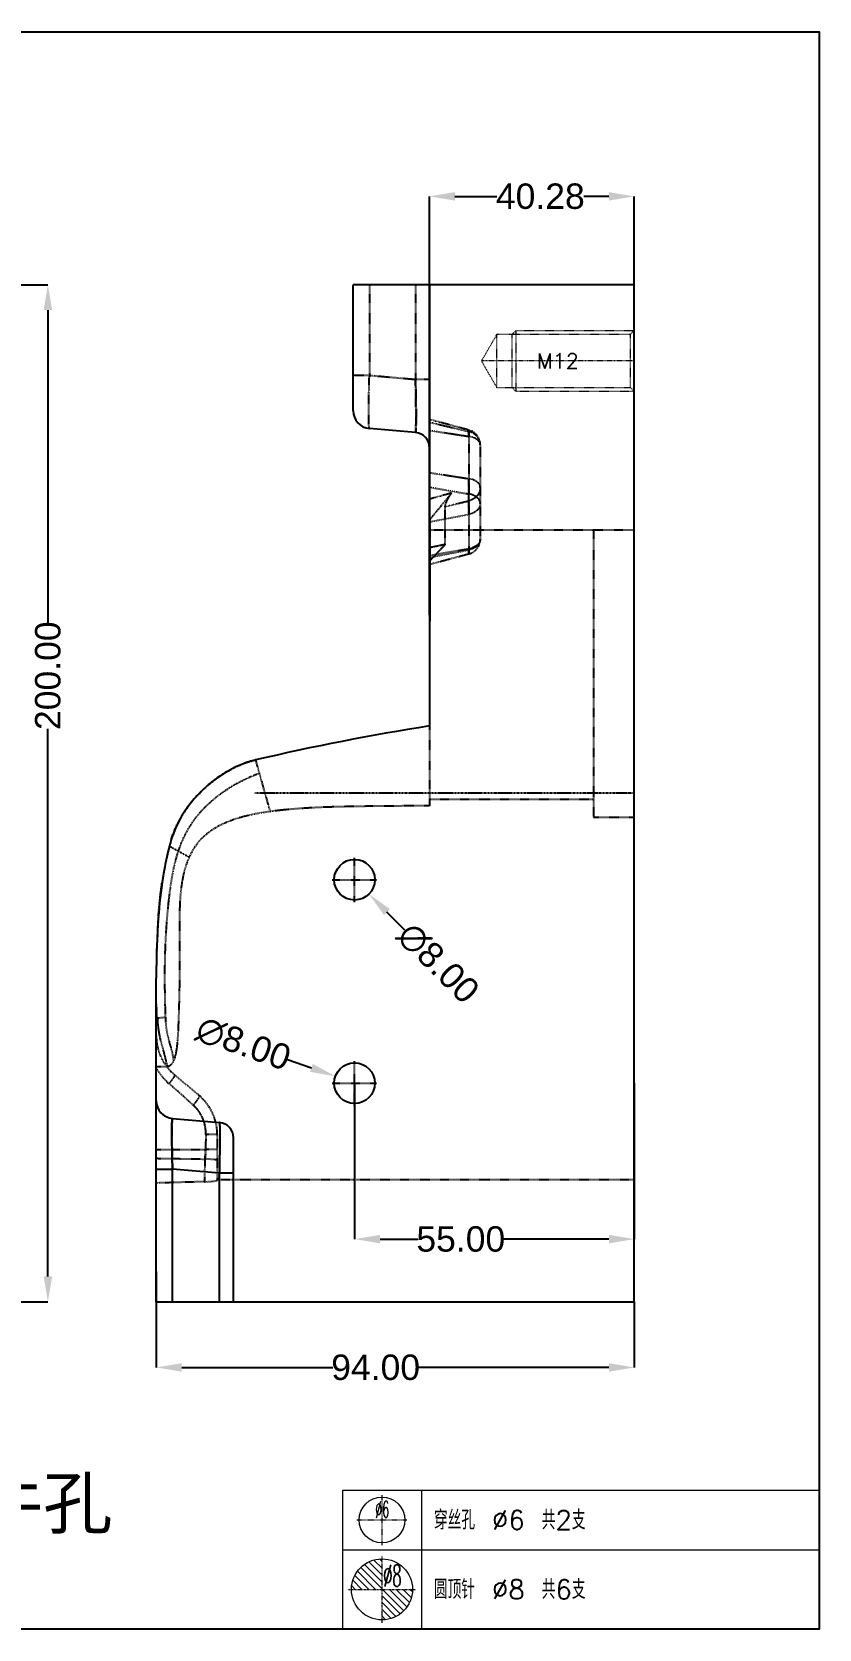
# Model space of a CAD drawing. Header units: millimetres. Extents: x 1927 to 2387, y 1586 to 1900.
# Drawn here: x 2232.2 to 2387, y 1585.7 to 1899.7 of the extents above; entities that cross this region are included whole.
import ezdxf
from ezdxf.enums import TextEntityAlignment as Align

# ---------------------------------------------------------------- set-up
doc = ezdxf.new("R2010")
doc.units = ezdxf.units.MM
doc.linetypes.add('CENTER', pattern=[0.6, 0.375, -0.075, 0.075, -0.075])
doc.linetypes.add('HIDDEN', pattern=[0.2, 0.1, -0.1])
doc.layers.add('DEFAULT_2', color=8, linetype='HIDDEN')
for name, color, linetype, lineweight in [('epin', 13, 'Continuous', 9), ('insert', 85, 'Continuous', 20), ('screw', 33, 'Continuous', 13)]:
    doc.layers.add(name, color=color, linetype=linetype, lineweight=lineweight)
doc.styles.get("Standard").update_dxf_attribs({"font": 'arial.ttf'})
doc.styles.add('TXT', font='txt.shx', dxfattribs={"bigfont": 'gbcbig.shx'})
doc.styles.add('TXT05', font='txt.shx', dxfattribs={"width": 0.5, "bigfont": 'gbcbig.shx'})
doc.dimstyles.get("Standard").update_dxf_attribs({"dimtxt": 0.18, "dimasz": 0.18, "dimexe": 0.18, "dimexo": 0.0625, "dimgap": 0.09, "dimtad": 0, "dimtih": 1, "dimtoh": 1, "dimzin": 0, "dimdsep": 46, "dimtxsty": 'Standard', "dimcen": 0.09, "dimadec": 0, "dimazin": 0, "dimtfac": 1, "dimtofl": 0, "dimtmove": 0, "dimatfit": 3, "dimfxl": 0, "dimtolj": 1, "dimtzin": 0, "dimarcsym": 0})

# ---------------------------------------------------------------- blocks, each defined once
blk = doc.blocks.new('*D88')
at = {"color": 4, "lineweight": -2, "transparency": 16777216}
for p, q in [((2295.66, 1692.98), (2295.66, 1662.32)), ((2350.66, 1692.98), (2350.66, 1662.32)), ((2300.66, 1662.32), (2308.11, 1662.32)), ((2345.66, 1662.32), (2324.96, 1662.32))]:
    blk.add_line(p, q, dxfattribs=at)
at = {"color": 4, "transparency": 16777216}
for points in [[(2300.66, 1663.16), (2300.66, 1661.49), (2295.66, 1662.32)], [(2345.66, 1663.16), (2345.66, 1661.49), (2350.66, 1662.32)]]:
    blk.add_solid(points, dxfattribs=at)
at = {"layer": 'Defpoints', "color": 0, "transparency": 16777216}
for p in [(2295.66, 1692.98), (2350.66, 1692.98), (2350.66, 1662.32)]:
    blk.add_point(p, dxfattribs=at)
at = {"color": 6, "transparency": 16777216, "insert": (2316.54, 1662.32), "char_height": 5, "attachment_point": 5}
blk.add_mtext('\\A1;55.00', dxfattribs=at)
blk = doc.blocks.new('*D93')
at = {"color": 4, "lineweight": -2, "transparency": 16777216}
for p, q in [((2310.38, 1784.99), (2310.38, 1867.35)), ((2315.38, 1867.35), (2323.64, 1867.35)), ((2345.66, 1867.35), (2340.72, 1867.35)), ((2350.66, 1808.33), (2350.66, 1867.35))]:
    blk.add_line(p, q, dxfattribs=at)
at = {"color": 4, "transparency": 16777216}
for points in [[(2315.38, 1868.18), (2315.38, 1866.52), (2310.38, 1867.35)], [(2345.66, 1868.18), (2345.66, 1866.52), (2350.66, 1867.35)]]:
    blk.add_solid(points, dxfattribs=at)
at = {"layer": 'Defpoints', "color": 0, "transparency": 16777216}
for p in [(2350.66, 1867.35), (2350.66, 1808.33), (2310.38, 1784.99)]:
    blk.add_point(p, dxfattribs=at)
at = {"color": 6, "transparency": 16777216, "insert": (2332.18, 1867.35), "char_height": 5, "attachment_point": 5}
blk.add_mtext('\\A1;40.28', dxfattribs=at)
blk = doc.blocks.new('*D76')
at = {"color": 4, "lineweight": -2, "transparency": 16777216}
for p, q in [((2256.66, 1655.97), (2256.66, 1637.09)), ((2350.66, 1649.98), (2350.66, 1637.09)), ((2261.66, 1637.09), (2291.37, 1637.09)), ((2345.66, 1637.09), (2308.22, 1637.09))]:
    blk.add_line(p, q, dxfattribs=at)
at = {"color": 4, "transparency": 16777216}
for points in [[(2261.66, 1637.92), (2261.66, 1636.25), (2256.66, 1637.09)], [(2345.66, 1637.92), (2345.66, 1636.25), (2350.66, 1637.09)]]:
    blk.add_solid(points, dxfattribs=at)
at = {"layer": 'Defpoints', "color": 0, "transparency": 16777216}
for p in [(2256.66, 1655.97), (2350.66, 1649.98), (2256.66, 1637.09)]:
    blk.add_point(p, dxfattribs=at)
at = {"color": 6, "transparency": 16777216, "insert": (2299.8, 1637.09), "char_height": 5, "attachment_point": 5}
blk.add_mtext('\\A1;94.00', dxfattribs=at)
blk = doc.blocks.new('*D77')
at = {"color": 4, "lineweight": -2, "transparency": 16777216}
blk.add_line((2282.46, 1697.67), (2287.17, 1695.99), dxfattribs=at)
at = {"color": 4, "transparency": 16777216}
blk.add_solid([(2287.45, 1696.78), (2286.9, 1695.21), (2291.89, 1694.32)], dxfattribs=at)
at = {"layer": 'Defpoints', "color": 0, "transparency": 16777216}
for p in [(2291.89, 1694.32), (2299.43, 1691.65)]:
    blk.add_point(p, dxfattribs=at)
at = {"color": 6, "transparency": 16777216, "insert": (2273.79, 1700.74), "char_height": 5, "attachment_point": 5, "rotation": 340.4617}
blk.add_mtext('\\A1;∅8.00', dxfattribs=at)
blk = doc.blocks.new('*D78')
at = {"color": 4, "lineweight": -2, "transparency": 16777216}
blk.add_line((2305.56, 1723.09), (2302.02, 1726.62), dxfattribs=at)
at = {"color": 4, "transparency": 16777216}
blk.add_solid([(2302.61, 1727.21), (2301.44, 1726.03), (2298.49, 1730.16)], dxfattribs=at)
at = {"layer": 'Defpoints', "color": 0, "transparency": 16777216}
for p in [(2292.83, 1735.81), (2298.49, 1730.16)]:
    blk.add_point(p, dxfattribs=at)
at = {"color": 6, "transparency": 16777216, "insert": (2312.08, 1716.59), "char_height": 5, "attachment_point": 5, "rotation": 315.0425}
blk.add_mtext('\\A1;∅8.00', dxfattribs=at)
blk = doc.blocks.new('csk_6')
at = {"layer": 'insert', "color": 1, "linetype": 'CENTER', "ltscale": 0.186593}
for p, q in [((0, -3.3), (0, 3.3)), ((-3.3, 0), (3.3, 0))]:
    blk.add_line(p, q, dxfattribs=at)
at = {"layer": 'insert'}
blk.add_circle((0, 0), 3, dxfattribs=at)
at = {"layer": 'insert', "color": 6, "style": 'TXT05', "width": 0.5}
blk.add_text('%%c6', height=2.16, dxfattribs=at).set_placement((-0.9, 0.3))
blk = doc.blocks.new('epin_ejp_8')
at = {"layer": 'epin'}
h = blk.add_hatch(dxfattribs=at)
h.set_pattern_fill('_ANSI31', color=123, scale=0.2, angle=90, style=0)
h.set_pattern_definition([(135, (-1217.56114, 35.9661), (-0.4490128, -0.4490128), [])])
h.paths.add_polyline_path([(0, 4, 0.414214), (-4, 0), (0, 0)])
h.paths.add_polyline_path([(4, 0), (0, 0), (0, -4, 0.414214)])
at = {"layer": 'epin', "color": 1, "linetype": 'CENTER', "ltscale": 0.248791}
for p, q in [((0, -4.4), (0, 4.4)), ((-4.4, 0), (4.4, 0))]:
    blk.add_line(p, q, dxfattribs=at)
at = {"layer": 'epin'}
blk.add_circle((0, 0), 4, dxfattribs=at)
at = {"layer": 'epin', "color": 6, "style": 'TXT05', "width": 0.5}
blk.add_text('%%c8', height=2.8, dxfattribs=at).set_placement((0.16, 0.4))
blk = doc.blocks.new('*D87')
at = {"color": 4, "lineweight": -2, "transparency": 16777216}
for p, q in [((2176.55, 1849.98), (2235.35, 1849.98)), ((2235.35, 1844.98), (2235.35, 1783.51)), ((2235.35, 1654.98), (2235.35, 1762.68)), ((2169.79, 1649.98), (2235.35, 1649.98))]:
    blk.add_line(p, q, dxfattribs=at)
at = {"color": 4, "transparency": 16777216}
for points in [[(2234.51, 1844.98), (2236.18, 1844.98), (2235.35, 1849.98)], [(2234.51, 1654.98), (2236.18, 1654.98), (2235.35, 1649.98)]]:
    blk.add_solid(points, dxfattribs=at)
at = {"layer": 'Defpoints', "color": 0, "transparency": 16777216}
for p in [(2176.55, 1849.98), (2169.79, 1649.98), (2235.35, 1649.98)]:
    blk.add_point(p, dxfattribs=at)
at = {"color": 6, "transparency": 16777216, "insert": (2235.35, 1773.1), "char_height": 5, "attachment_point": 5, "rotation": 90}
blk.add_mtext('\\A1;200.00', dxfattribs=at)

msp = doc.modelspace()

# ---------------------------------------------------------------- linework, layer by layer
at = {"color": 7, "linetype": 'Continuous'}
for p, q in [((2295.376, 1825.191), (2295.376, 1849.984)), ((2350.656, 1849.984), (2295.376, 1849.984)), ((2350.656, 1649.984), (2350.656, 1849.984)), ((2307.638, 1820.911), (2298.571, 1821.704)), ((2310.376, 1817.923), (2310.376, 1763.226)), ((2310.476, 1795.815), (2310.376, 1795.815)), ((2310.426, 1795.558), (2310.376, 1795.549)), ((2310.476, 1795.815), (2310.476, 1783.815)), ((2310.476, 1784.991), (2310.376, 1784.991)), ((2310.476, 1783.815), (2310.376, 1783.815)), ((2256.656, 1649.984), (2256.656, 1713.605)), ((2259.851, 1686.047), (2269.118, 1685.236)), ((2271.856, 1649.984), (2271.856, 1682.247)), ((2256.656, 1676.085), (2259.851, 1676.085)), ((2269.118, 1675.274), (2259.851, 1676.085)), ((2259.851, 1649.984), (2259.851, 1676.085)), ((2271.856, 1675.274), (2269.118, 1675.274)), ((2269.118, 1649.984), (2269.118, 1675.274)), ((2256.656, 1649.984), (2350.656, 1649.984))]:
    msp.add_line(p, q, dxfattribs=at)
at = {"color": 1, "linetype": 'CENTER', "ltscale": 0.928487}
msp.add_line((2350.656, 1749.984), (2276.016, 1749.984), dxfattribs=at)
at = {"color": 1, "linetype": 'CENTER', "ltscale": 0.248791}
for p, q in [((2295.656, 1728.584), (2295.656, 1737.384)), ((2291.256, 1732.984), (2300.056, 1732.984)), ((2295.656, 1688.584), (2295.656, 1697.384)), ((2291.256, 1692.984), (2300.056, 1692.984))]:
    msp.add_line(p, q, dxfattribs=at)
msp.add_lwpolyline([(1927.427, 1899.677), (2386.999, 1899.677), (2386.999, 1585.65), (1927.427, 1585.65)], close=True)
at = {"color": 7, "linetype": 'Continuous'}
for centre in [(2295.656, 1732.984), (2295.656, 1692.984)]:
    msp.add_circle(centre, 4, dxfattribs=at)
for centre, radius, start, end in [((2298.876, 1825.191), 3.5, 180, 265), ((2307.376, 1817.923), 3, 0, 85), ((2385.016, 1291.256), 477.836, 98.98662, 103.16738), ((2260.156, 1689.533), 3.5, 180, 265), ((2268.856, 1682.247), 3, 0, 85)]:
    msp.add_arc(centre, radius, start, end, dxfattribs=at)
for points, knots in [([(2276.167, 1756.529), (2275.295, 1756.325), (2273.549, 1755.783), (2271.037, 1754.57), (2268.606, 1753.009), (2266.252, 1751.131), (2264.034, 1748.881), (2261.997, 1746.229), (2260.557, 1743.557), (2259.879, 1741.762), (2259.651, 1741.063)], [0, 0, 0, 0, 0.1140582, 0.2320503, 0.3544316, 0.4815649, 0.6150126, 0.756138, 0.9063698, 1, 1, 1, 1]), ([(2259.651, 1741.063), (2259.509, 1740.562), (2258.739, 1737.714), (2257.627, 1732.196), (2256.9, 1724.18), (2256.675, 1717.899), (2256.656, 1714.279), (2256.656, 1713.605)], [0, 0, 0, 0, 0.0563337, 0.319616, 0.6080886, 0.9269695, 1, 1, 1, 1]), ([(2259.851, 1676.085), (2259.832, 1676.734), (2259.797, 1678.007), (2259.758, 1679.855), (2259.736, 1681.318), (2259.728, 1682.398), (2259.726, 1683.121), (2259.727, 1683.776), (2259.733, 1684.356), (2259.743, 1684.856), (2259.756, 1685.271), (2259.774, 1685.597), (2259.792, 1685.83), (2259.814, 1685.97), (2259.831, 1686.03), (2259.845, 1686.047), (2259.851, 1686.047)], [0, 0, 0, 0, 0.1951429, 0.3829128, 0.5560306, 0.6349326, 0.7076733, 0.7735314, 0.8318739, 0.8821339, 0.9238483, 0.9566295, 0.9802248, 0.9944937, 0.9982097, 1, 1, 1, 1]), ([(2269.118, 1675.274), (2269.134, 1675.921), (2269.164, 1677.191), (2269.198, 1679.035), (2269.216, 1680.493), (2269.223, 1681.569), (2269.225, 1682.291), (2269.223, 1682.945), (2269.218, 1683.526), (2269.21, 1684.027), (2269.199, 1684.444), (2269.186, 1684.737), (2269.174, 1684.926), (2269.164, 1685.034), (2269.155, 1685.117), (2269.144, 1685.18), (2269.135, 1685.215), (2269.123, 1685.236), (2269.118, 1685.236)], [0, 0, 0, 0, 0.1947794, 0.3820973, 0.5546841, 0.633396, 0.7059999, 0.7718141, 0.8301916, 0.880592, 0.9225385, 0.9556492, 0.9687986, 0.9796323, 0.9881365, 0.9943139, 0.9981965, 1, 1, 1, 1])]:
    msp.add_open_spline(points, degree=3, knots=knots, dxfattribs=at)
at = {"layer": 'DEFAULT_2', "color": 8, "linetype": 'HIDDEN'}
for p, q in [((2298.571, 1849.984), (2298.571, 1832.164)), ((2307.638, 1849.984), (2307.638, 1831.371)), ((2310.376, 1849.984), (2310.376, 1817.923)), ((2310.476, 1817.149), (2310.476, 1849.984)), ((2310.476, 1834.062), (2310.376, 1834.062)), ((2295.376, 1832.164), (2298.571, 1832.164)), ((2298.571, 1832.164), (2307.638, 1831.371)), ((2310.376, 1831.371), (2307.638, 1831.371)), ((2310.476, 1831.851), (2310.376, 1831.851)), ((2310.476, 1827.959), (2310.376, 1827.959)), ((2318.156, 1821.393), (2310.376, 1823.477)), ((2310.376, 1823.395), (2310.426, 1823.383)), ((2310.476, 1823.371), (2310.376, 1823.395)), ((2310.376, 1822.958), (2318.153, 1821.091)), ((2310.426, 1823.383), (2310.476, 1823.371)), ((2318.153, 1821.091), (2318.154, 1821.393)), ((2318.156, 1821.392), (2318.156, 1821.393)), ((2310.376, 1821.346), (2318.153, 1820.15)), ((2318.153, 1821.091), (2318.153, 1808.826)), ((2320.376, 1818.502), (2320.376, 1799.912)), ((2320.376, 1818.476), (2320.376, 1818.492)), ((2310.476, 1817.149), (2310.376, 1817.169)), ((2310.376, 1813.035), (2318.153, 1811.839)), ((2310.376, 1810.179), (2318.153, 1808.826)), ((2320.376, 1810.12), (2320.376, 1810.178)), ((2313.468, 1806.353), (2318.153, 1807.5)), ((2313.468, 1798.878), (2313.468, 1806.353)), ((2318.153, 1807.5), (2318.153, 1797.848)), ((2310.376, 1803.35), (2318.153, 1804.843)), ((2310.476, 1803.976), (2310.376, 1803.96)), ((2310.455, 1803.787), (2310.376, 1803.69)), ((2310.455, 1803.787), (2310.376, 1803.69)), ((2310.476, 1803.976), (2310.476, 1795.815)), ((2310.376, 1801.782), (2350.656, 1801.782)), ((2320.376, 1799.938), (2320.376, 1799.927)), ((2342.656, 1801.782), (2342.656, 1745.282)), ((2313.468, 1798.878), (2310.376, 1798.258)), ((2313.468, 1798.878), (2310.376, 1798.258)), ((2312.435, 1798.67), (2310.376, 1798.258)), ((2311.405, 1798.464), (2310.376, 1798.258)), ((2310.376, 1796.76), (2318.153, 1798.084)), ((2310.376, 1796.355), (2318.153, 1797.848)), ((2318.155, 1797.022), (2310.376, 1794.938)), ((2311.762, 1798.535), (2311.405, 1798.464)), ((2312.435, 1798.67), (2311.762, 1798.535)), ((2312.857, 1798.755), (2312.435, 1798.67)), ((2312.852, 1798.754), (2312.435, 1798.67)), ((2313.468, 1798.878), (2312.852, 1798.754)), ((2313.468, 1798.878), (2312.857, 1798.755)), ((2318.153, 1798.084), (2318.155, 1797.022)), ((2318.153, 1797.848), (2318.155, 1797.022)), ((2318.155, 1797.022), (2318.155, 1797.022)), ((2310.426, 1795.558), (2310.476, 1795.567)), ((2310.376, 1763.226), (2310.376, 1747.524)), ((2276.167, 1756.529), (2276.897, 1753.934)), ((2276.897, 1753.934), (2279.025, 1746.381)), ((2342.656, 1748.782), (2310.376, 1748.782)), ((2342.656, 1745.282), (2350.656, 1745.282)), ((2261.018, 1738.568), (2259.244, 1739.557)), ((2259.316, 1739.517), (2259.244, 1739.557)), ((2261.018, 1738.568), (2259.316, 1739.517)), ((2263.111, 1737.401), (2261.018, 1738.568)), ((2256.656, 1705.824), (2256.798, 1705.824)), ((2256.755, 1705.823), (2256.656, 1705.824)), ((2256.742, 1705.822), (2256.656, 1705.824)), ((2256.656, 1696.273), (2258.958, 1696.273)), ((2265.084, 1690.564), (2260.228, 1694.639)), ((2268.656, 1682.904), (2268.656, 1673.894)), ((2256.656, 1679.953), (2266.335, 1679.953)), ((2256.656, 1678.21), (2266.286, 1678.062)), ((2266.175, 1673.601), (2266.286, 1678.062)), ((2350.656, 1673.984), (2268.656, 1673.984))]:
    msp.add_line(p, q, dxfattribs=at)
for centre, radius, start, end in [((2317.376, 1818.484), 3, 359.99251, 74.99837), ((3198.337, 1084.113), 1142.92, 140.633518, 140.979717), ((3198.325, 1084.124), 1142.903, 140.633571, 140.979774), ((3202.575, 1080.661), 1148.385, 140.634478, 140.9728), ((3202.391, 1080.813), 1148.148, 140.634529, 140.972921), ((2317.829, 1810.157), 2.547, 359.18524, 0.19533), ((2317.376, 1799.929), 3, 285.00051, 0.00796), ((2283.761, 1731.715), 26.084, 127.52257, 137.26598), ((2285.017, 1730.136), 28.101, 125.72566, 127.59131), ((2281.498, 1735.985), 21.269, 114.97692, 118.11183), ((2283.822, 1731.665), 26.162, 137.2755, 139.02444), ((2280.089, 1734.537), 21.449, 148.77363, 150.10811), ((2324.474, 1722.717), 67.369, 164.19821, 165.52511), ((2325.736, 1722.4), 68.67, 165.53188, 169.11588), ((2327.18, 1722.12), 70.141, 169.11408, 171.64284), ((2405.077, 1714.877), 148.392, 175.76362, 176.70789), ((2429.417, 1713.681), 172.761, 176.77532, 180.02511), ((2569.968, 1717.162), 313.43, 181.57404, 182.07366), ((2558.771, 1716.805), 302.227, 181.56479, 182.08229), ((2668.115, 1720.108), 411.621, 181.60879, 181.98901), ((2257.063, 1714.743), 8.928, 267.3855, 267.66448), ((2257.06, 1714.62), 8.805, 267.65647, 267.94009), ((2256.799, 1707.911), 2.09, 268.42863, 273.52237), ((2256.801, 1707.181), 1.362, 267.57325, 275.34215), ((2256.805, 1708.613), 2.79, 269.20599, 272.51636), ((2256.827, 1709.077), 3.253, 269.48224, 271.76315), ((2266.656, 1702.299), 10, 180, 230), ((2267.422, 1702.259), 12.484, 210.41558, 228.57546), ((2258.383, 1697.988), 1.809, 288.53294, 341.55431), ((1600.569, 944.999), 996.543, 48.267082, 48.633141), ((2258.656, 1682.904), 10, 0, 50), ((2258.95, 1683.117), 7.461, 358.36145, 48.15876), ((2258.967, 1683.128), 7.441, 18.64938, 48.19991), ((2258.924, 1683.112), 7.487, 358.40467, 18.65951), ((3007.515, 1662.936), 741.376, 178.456612, 178.684735), ((2984.464, 1663.511), 718.318, 178.452952, 178.688397), ((529.936, 1719.335), 1736.84, 358.491102, 358.638315), ((2297.172, 369.881), 1304.088, 91.361996, 91.780358)]:
    msp.add_arc(centre, radius, start, end, dxfattribs=at)
for points, knots in [([(2298.571, 1821.704), (2298.565, 1821.705), (2298.551, 1821.726), (2298.541, 1821.764), (2298.528, 1821.829), (2298.511, 1821.963), (2298.493, 1822.192), (2298.477, 1822.537), (2298.463, 1822.975), (2298.453, 1823.502), (2298.448, 1824.111), (2298.446, 1824.798), (2298.448, 1825.556), (2298.457, 1826.686), (2298.478, 1828.217), (2298.517, 1830.152), (2298.552, 1831.485), (2298.571, 1832.164)], [0, 0, 0, 0, 0.0019083, 0.0058414, 0.0120507, 0.0205784, 0.0445957, 0.0777321, 0.1196982, 0.1701173, 0.2284982, 0.2943063, 0.36689, 0.4455622, 0.6180501, 0.8052744, 1, 1, 1, 1]), ([(2307.638, 1831.371), (2307.654, 1830.69), (2307.684, 1829.354), (2307.718, 1827.413), (2307.736, 1825.878), (2307.743, 1824.744), (2307.745, 1823.985), (2307.744, 1823.298), (2307.739, 1822.688), (2307.73, 1822.163), (2307.719, 1821.728), (2307.705, 1821.386), (2307.689, 1821.159), (2307.675, 1821.029), (2307.663, 1820.966), (2307.656, 1820.931), (2307.643, 1820.911), (2307.638, 1820.911)], [0, 0, 0, 0, 0.1951804, 0.3829676, 0.5560955, 0.6350057, 0.7077596, 0.7736375, 0.8320069, 0.8823003, 0.9240512, 0.956867, 0.9804838, 0.9887816, 0.9947396, 0.998396, 1, 1, 1, 1]), ([(2307.638, 1820.911), (2307.643, 1820.911), (2307.656, 1820.931), (2307.663, 1820.966), (2307.675, 1821.029), (2307.689, 1821.159), (2307.705, 1821.385), (2307.719, 1821.727), (2307.73, 1822.163), (2307.739, 1822.688), (2307.744, 1823.297), (2307.745, 1823.984), (2307.743, 1824.743), (2307.736, 1825.877), (2307.718, 1827.412), (2307.684, 1829.353), (2307.654, 1830.69), (2307.638, 1831.371)], [0, 0, 0, 0, 0.0016035, 0.0052583, 0.0112139, 0.019509, 0.0431124, 0.0759119, 0.1176455, 0.1679222, 0.2262819, 0.2921496, 0.3648941, 0.4438003, 0.6169399, 0.8047883, 1, 1, 1, 1]), ([(2318.154, 1821.393), (2318.155, 1821.393), (2318.152, 1821.383), (2318.156, 1821.37), (2318.154, 1821.342), (2318.155, 1821.306), (2318.154, 1821.259), (2318.155, 1821.177), (2318.156, 1821.051), (2318.157, 1820.872), (2318.156, 1820.659), (2318.154, 1820.415), (2318.153, 1820.242), (2318.153, 1820.15)], [0, 0, 0, 0, 0.0042577, 0.0169442, 0.0380281, 0.0674019, 0.1049481, 0.1505493, 0.2653635, 0.4100557, 0.5824255, 0.7800175, 1, 1, 1, 1]), ([(2318.156, 1821.392), (2318.158, 1821.392), (2318.155, 1821.383), (2318.158, 1821.371), (2318.156, 1821.346), (2318.156, 1821.313), (2318.155, 1821.27), (2318.153, 1821.195), (2318.153, 1821.134), (2318.153, 1821.091)], [0, 0, 0, 0, 0.0164165, 0.0642679, 0.143389, 0.2535798, 0.3945953, 0.566174, 1, 1, 1, 1]), ([(2318.153, 1820.15), (2318.153, 1820.241), (2318.153, 1820.413), (2318.153, 1820.657), (2318.153, 1820.869), (2318.154, 1821.048), (2318.154, 1821.189), (2318.154, 1821.284), (2318.155, 1821.34), (2318.154, 1821.367), (2318.156, 1821.383), (2318.155, 1821.391), (2318.156, 1821.392)], [0, 0, 0, 0, 0.2187635, 0.4158967, 0.5878932, 0.7322061, 0.8469857, 0.9306202, 0.9603883, 0.9819372, 0.9951413, 1, 1, 1, 1]), ([(2320.376, 1818.494), (2320.376, 1818.789), (2320.267, 1819.391), (2319.788, 1820.18), (2319.062, 1820.788), (2318.463, 1821.017), (2318.153, 1821.091)], [0, 0, 0, 0, 0.2413406, 0.4860896, 0.7395071, 1, 1, 1, 1]), ([(2320.376, 1818.492), (2320.375, 1818.785), (2320.265, 1819.382), (2319.788, 1820.17), (2319.06, 1820.774), (2318.464, 1821.016), (2318.153, 1821.091)], [0, 0, 0, 0, 0.2391094, 0.4842159, 0.7380049, 1, 1, 1, 1]), ([(2320.376, 1818.488), (2320.377, 1818.581), (2320.348, 1818.775), (2320.223, 1819.052), (2320.022, 1819.311), (2319.647, 1819.64), (2319.019, 1819.959), (2318.456, 1820.104), (2318.153, 1820.15)], [0, 0, 0, 0, 0.0942431, 0.193536, 0.3018184, 0.4208463, 0.6918924, 1, 1, 1, 1]), ([(2314.74, 1809.042), (2314.379, 1808.933), (2312.93, 1808.508), (2311.472, 1808.113), (2310.376, 1807.824)], [0, 0, 0, 0, 0.2496528, 1, 1, 1, 1]), ([(2314.74, 1809.042), (2314.379, 1808.933), (2312.93, 1808.508), (2311.472, 1808.113), (2310.376, 1807.824)], [0, 0, 0, 0, 0.2496528, 1, 1, 1, 1]), ([(2313.468, 1806.353), (2313.468, 1806.427), (2313.493, 1806.595), (2313.609, 1806.987), (2313.864, 1807.554), (2314.263, 1808.282), (2314.574, 1808.785), (2314.74, 1809.042)], [0, 0, 0, 0, 0.0740389, 0.1687328, 0.4088371, 0.6934772, 1, 1, 1, 1]), ([(2313.468, 1806.353), (2313.468, 1806.427), (2313.493, 1806.595), (2313.609, 1806.987), (2313.864, 1807.554), (2314.263, 1808.282), (2314.574, 1808.785), (2314.74, 1809.042)], [0, 0, 0, 0, 0.074039, 0.1687328, 0.4088372, 0.6934772, 1, 1, 1, 1]), ([(2318.153, 1804.843), (2318.153, 1805.495), (2318.152, 1806.506), (2318.159, 1807.834), (2318.153, 1808.51), (2318.153, 1808.826)], [0, 0, 0, 0, 0.490857, 0.7619027, 1, 1, 1, 1]), ([(2318.153, 1804.843), (2318.153, 1805.495), (2318.152, 1806.506), (2318.159, 1807.834), (2318.153, 1808.51), (2318.153, 1808.826)], [0, 0, 0, 0, 0.490857, 0.7619027, 1, 1, 1, 1]), ([(2320.376, 1810.176), (2320.376, 1810.268), (2320.348, 1810.459), (2320.221, 1810.73), (2320.022, 1810.988), (2319.648, 1811.318), (2319.016, 1811.632), (2318.457, 1811.792), (2318.153, 1811.839)], [0, 0, 0, 0, 0.0929805, 0.1903714, 0.2986467, 0.4183146, 0.6901289, 1, 1, 1, 1]), ([(2318.153, 1807.5), (2318.153, 1808.128), (2318.155, 1808.968), (2318.155, 1810.021), (2318.158, 1810.651), (2318.158, 1811.258), (2318.153, 1811.651), (2318.153, 1811.839)], [0, 0, 0, 0, 0.4344044, 0.5804167, 0.7279655, 0.8702402, 1, 1, 1, 1]), ([(2320.376, 1810.166), (2320.377, 1809.866), (2320.272, 1809.253), (2319.796, 1808.444), (2319.067, 1807.822), (2318.466, 1807.577), (2318.153, 1807.5)], [0, 0, 0, 0, 0.2417027, 0.4875587, 0.7405332, 1, 1, 1, 1]), ([(2320.376, 1810.121), (2320.372, 1809.824), (2320.258, 1809.221), (2319.78, 1808.427), (2319.056, 1807.816), (2318.462, 1807.576), (2318.153, 1807.5)], [0, 0, 0, 0, 0.2417492, 0.4876565, 0.7406395, 1, 1, 1, 1]), ([(2320.376, 1810.119), (2320.372, 1809.825), (2320.255, 1809.226), (2319.78, 1808.434), (2319.054, 1807.826), (2318.463, 1807.576), (2318.153, 1807.5)], [0, 0, 0, 0, 0.2397364, 0.4860963, 0.7394832, 1, 1, 1, 1]), ([(2320.376, 1806.932), (2320.377, 1807.149), (2320.257, 1807.615), (2319.759, 1808.186), (2319.033, 1808.613), (2318.458, 1808.772), (2318.153, 1808.826)], [0, 0, 0, 0, 0.2068446, 0.4378649, 0.7041279, 1, 1, 1, 1]), ([(2320.376, 1806.944), (2320.376, 1807.049), (2320.349, 1807.262), (2320.223, 1807.57), (2320.025, 1807.861), (2319.655, 1808.232), (2319.025, 1808.591), (2318.459, 1808.773), (2318.153, 1808.826)], [0, 0, 0, 0, 0.1000815, 0.2033056, 0.3151308, 0.4357937, 0.7023821, 1, 1, 1, 1]), ([(2320.376, 1806.919), (2320.377, 1806.682), (2320.256, 1806.182), (2319.765, 1805.554), (2319.037, 1805.08), (2318.459, 1804.902), (2318.153, 1804.843)], [0, 0, 0, 0, 0.2171875, 0.4523709, 0.7145821, 1, 1, 1, 1]), ([(2320.376, 1799.927), (2320.376, 1799.823), (2320.347, 1799.61), (2320.178, 1799.188), (2319.752, 1798.709), (2319.026, 1798.299), (2318.457, 1798.136), (2318.153, 1798.084)], [0, 0, 0, 0, 0.1002955, 0.2044437, 0.4347246, 0.7017751, 1, 1, 1, 1]), ([(2320.376, 1799.926), (2320.376, 1799.711), (2320.254, 1799.25), (2319.751, 1798.695), (2319.03, 1798.277), (2318.456, 1798.135), (2318.153, 1798.084)], [0, 0, 0, 0, 0.2075251, 0.4372281, 0.7037178, 1, 1, 1, 1]), ([(2320.376, 1799.925), (2320.376, 1799.684), (2320.26, 1799.18), (2319.764, 1798.55), (2319.04, 1798.073), (2318.458, 1797.906), (2318.153, 1797.848)], [0, 0, 0, 0, 0.2197179, 0.4543958, 0.7160812, 1, 1, 1, 1]), ([(2318.155, 1797.022), (2318.156, 1797.023), (2318.153, 1797.031), (2318.156, 1797.042), (2318.155, 1797.065), (2318.156, 1797.096), (2318.156, 1797.135), (2318.157, 1797.205), (2318.158, 1797.312), (2318.157, 1797.465), (2318.156, 1797.647), (2318.154, 1797.857), (2318.153, 1798.006), (2318.153, 1798.084)], [0, 0, 0, 0, 0.0042339, 0.016755, 0.0375467, 0.0665918, 0.1038441, 0.1491453, 0.2631538, 0.4071407, 0.5794789, 0.7779062, 1, 1, 1, 1]), ([(2318.155, 1797.022), (2318.156, 1797.022), (2318.154, 1797.03), (2318.156, 1797.037), (2318.156, 1797.056), (2318.157, 1797.079), (2318.157, 1797.109), (2318.157, 1797.163), (2318.158, 1797.246), (2318.157, 1797.363), (2318.155, 1797.505), (2318.153, 1797.669), (2318.153, 1797.786), (2318.153, 1797.848)], [0, 0, 0, 0, 0.0041201, 0.0164659, 0.0370622, 0.0658384, 0.1026729, 0.1474437, 0.260309, 0.4034592, 0.575595, 0.7750159, 1, 1, 1, 1]), ([(2272.517, 1755.265), (2272.874, 1755.431), (2274.059, 1755.941), (2275.295, 1756.325), (2276.167, 1756.529)], [0, 0, 0, 0, 0.3055223, 1, 1, 1, 1]), ([(2261.018, 1738.568), (2261.325, 1739.49), (2262.032, 1741.3), (2263.421, 1743.848), (2265.152, 1746.139), (2267.13, 1748.168), (2269.314, 1749.952), (2272.491, 1752.036), (2275.099, 1753.258), (2276.897, 1753.934)], [0, 0, 0, 0, 0.1273924, 0.2542291, 0.3791957, 0.5024768, 0.6250012, 0.7480749, 1, 1, 1, 1]), ([(2268.608, 1752.949), (2268.627, 1752.963), (2269.427, 1753.536), (2270.378, 1754.147), (2271.348, 1754.677), (2271.476, 1754.745)], [0, 0, 0, 0, 0.0206269, 0.8719002, 1, 1, 1, 1]), ([(2261.747, 1745.657), (2261.866, 1745.852), (2262.563, 1746.962), (2263.361, 1748.004), (2264.07, 1748.821)], [0, 0, 0, 0, 0.1747253, 1, 1, 1, 1]), ([(2279.025, 1746.381), (2277.445, 1746.162), (2275.082, 1745.746), (2272.01, 1744.873), (2269.777, 1743.999), (2267.669, 1742.853), (2265.759, 1741.386), (2264.212, 1739.536), (2263.438, 1738.129), (2263.111, 1737.401)], [0, 0, 0, 0, 0.249919, 0.3750111, 0.4999369, 0.6249084, 0.7498194, 0.8748922, 1, 1, 1, 1]), ([(2310.376, 1747.524), (2307.733, 1747.497), (2302.451, 1747.468), (2295.864, 1747.403), (2290.625, 1747.279), (2286.735, 1747.112), (2282.868, 1746.835), (2280.302, 1746.558), (2279.025, 1746.381)], [0, 0, 0, 0, 0.2526592, 0.5047408, 0.6295229, 0.7534304, 0.8768269, 1, 1, 1, 1]), ([(2259.651, 1741.063), (2259.879, 1741.762), (2260.417, 1743.186), (2261.102, 1744.546), (2261.493, 1745.226)], [0, 0, 0, 0, 0.4838374, 1, 1, 1, 1]), ([(2258.504, 1706.017), (2258.411, 1708.739), (2258.294, 1714.198), (2258.473, 1721.027), (2258.873, 1726.486), (2259.24, 1729.887), (2259.62, 1732.594), (2260.085, 1735.283), (2260.587, 1737.274), (2261.018, 1738.568)], [0, 0, 0, 0, 0.2493081, 0.4996851, 0.6249662, 0.7501886, 0.8127311, 0.8752003, 1, 1, 1, 1]), ([(2263.111, 1737.401), (2262.564, 1736.187), (2261.979, 1734.224), (2261.539, 1731.509), (2261.332, 1729.337), (2261.23, 1727.032), (2261.209, 1724.578), (2261.229, 1721.983), (2261.25, 1719.298), (2261.249, 1716.581), (2261.23, 1713.842), (2261.187, 1711.081), (2261.122, 1708.297), (2261.047, 1705.978), (2260.977, 1704.138), (2260.915, 1702.773), (2260.823, 1701.413), (2260.696, 1700.06), (2260.485, 1698.718), (2260.242, 1697.845), (2260.099, 1697.416)], [0, 0, 0, 0, 0.099087, 0.1509498, 0.2047865, 0.2614488, 0.3226327, 0.3875144, 0.4546418, 0.5225165, 0.5898646, 0.6585174, 0.7281023, 0.7972119, 0.8312831, 0.8651853, 0.8989758, 0.9327082, 0.966347, 1, 1, 1, 1]), ([(2256.755, 1705.823), (2256.746, 1706.05), (2256.72, 1706.504), (2256.693, 1707.186), (2256.676, 1707.869), (2256.662, 1708.324), (2256.656, 1708.552)], [0, 0, 0, 0, 0.2496433, 0.4995346, 0.7496648, 1, 1, 1, 1]), ([(2256.927, 1705.825), (2257.229, 1705.843), (2257.657, 1705.872), (2258.182, 1705.946), (2258.406, 1705.991), (2258.504, 1706.017)], [0, 0, 0, 0, 0.5695041, 0.808807, 1, 1, 1, 1]), ([(2256.927, 1705.825), (2257.229, 1705.843), (2257.657, 1705.872), (2258.182, 1705.946), (2258.406, 1705.991), (2258.504, 1706.017)], [0, 0, 0, 0, 0.5695037, 0.8088069, 1, 1, 1, 1]), ([(2256.927, 1705.825), (2257.229, 1705.843), (2257.657, 1705.872), (2258.182, 1705.946), (2258.406, 1705.991), (2258.504, 1706.017)], [0, 0, 0, 0, 0.5695039, 0.808807, 1, 1, 1, 1]), ([(2256.927, 1705.825), (2257.229, 1705.843), (2257.657, 1705.872), (2258.182, 1705.946), (2258.406, 1705.991), (2258.504, 1706.017)], [0, 0, 0, 0, 0.5695038, 0.8088069, 1, 1, 1, 1]), ([(2258.958, 1696.273), (2258.953, 1696.273), (2258.942, 1696.291), (2258.919, 1696.318), (2258.89, 1696.371), (2258.855, 1696.442), (2258.817, 1696.536), (2258.761, 1696.705), (2258.692, 1696.973), (2258.605, 1697.359), (2258.499, 1697.827), (2258.368, 1698.371), (2258.208, 1698.984), (2258.02, 1699.663), (2257.811, 1700.404), (2257.592, 1701.203), (2257.315, 1702.365), (2257.06, 1703.912), (2256.961, 1705.18), (2256.927, 1705.826)], [0, 0, 0, 0, 0.001582, 0.0054155, 0.0114422, 0.0196169, 0.0299344, 0.0424073, 0.0739753, 0.1145159, 0.1636432, 0.2208295, 0.2856225, 0.3576142, 0.4363593, 0.5212279, 0.6111841, 0.801869, 1, 1, 1, 1]), ([(2257.325, 1702.403), (2257.216, 1702.958), (2257.044, 1704.096), (2256.958, 1705.243), (2256.927, 1705.826)], [0, 0, 0, 0, 0.4922625, 1, 1, 1, 1]), ([(2260.099, 1697.416), (2260.101, 1697.422), (2260.098, 1697.443), (2260.094, 1697.484), (2260.084, 1697.547), (2260.072, 1697.632), (2260.058, 1697.738), (2260.033, 1697.92), (2259.992, 1698.193), (2259.926, 1698.571), (2259.835, 1699.011), (2259.715, 1699.502), (2259.514, 1700.25), (2259.199, 1701.299), (2258.833, 1702.713), (2258.592, 1704.315), (2258.524, 1705.44), (2258.504, 1706.017)], [0, 0, 0, 0, 0.0021767, 0.0069314, 0.0142395, 0.0240453, 0.036284, 0.0508648, 0.0865846, 0.1306645, 0.1823172, 0.2400627, 0.3035086, 0.4471349, 0.6148314, 0.8024835, 1, 1, 1, 1]), ([(2260.228, 1694.639), (2260.247, 1694.623), (2260.257, 1694.573), (2260.247, 1694.508), (2260.217, 1694.406), (2260.145, 1694.251), (2260.021, 1694.035), (2259.855, 1693.783), (2259.572, 1693.393), (2259.333, 1693.098), (2259.162, 1692.898)], [0, 0, 0, 0, 0.0356247, 0.0624387, 0.0966119, 0.1877634, 0.3079328, 0.45406, 0.621829, 1, 1, 1, 1]), ([(2265.084, 1690.564), (2265.105, 1690.546), (2265.117, 1690.492), (2265.107, 1690.42), (2265.075, 1690.308), (2264.998, 1690.14), (2264.863, 1689.905), (2264.683, 1689.632), (2264.375, 1689.21), (2264.114, 1688.891), (2263.927, 1688.675)], [0, 0, 0, 0, 0.0365539, 0.0635805, 0.0978816, 0.1889744, 0.3090976, 0.4550156, 0.6224122, 1, 1, 1, 1]), ([(2259.851, 1686.047), (2259.845, 1686.047), (2259.831, 1686.03), (2259.814, 1685.97), (2259.792, 1685.83), (2259.774, 1685.597), (2259.756, 1685.271), (2259.743, 1684.857), (2259.733, 1684.357), (2259.727, 1683.777), (2259.726, 1683.122), (2259.728, 1682.399), (2259.736, 1681.319), (2259.758, 1679.856), (2259.797, 1678.007), (2259.832, 1676.734), (2259.851, 1676.085)], [0, 0, 0, 0, 0.00179, 0.0055045, 0.0197684, 0.0433508, 0.0761164, 0.117814, 0.1680578, 0.226391, 0.2922392, 0.3649709, 0.443869, 0.6169982, 0.8048272, 1, 1, 1, 1]), ([(2268.656, 1682.904), (2268.656, 1682.9), (2268.636, 1682.895), (2268.61, 1682.891), (2268.556, 1682.886), (2268.486, 1682.883), (2268.395, 1682.88), (2268.237, 1682.877), (2267.998, 1682.875), (2267.667, 1682.877), (2267.282, 1682.883), (2266.856, 1682.892), (2266.561, 1682.899), (2266.408, 1682.904)], [0, 0, 0, 0, 0.0054036, 0.0194069, 0.0423105, 0.0740483, 0.1144615, 0.1631939, 0.2839805, 0.4328998, 0.60554, 0.7968339, 1, 1, 1, 1]), ([(2268.656, 1682.904), (2268.656, 1682.9), (2268.636, 1682.895), (2268.61, 1682.891), (2268.556, 1682.886), (2268.486, 1682.882), (2268.395, 1682.88), (2268.237, 1682.876), (2267.998, 1682.875), (2267.667, 1682.877), (2267.282, 1682.883), (2266.856, 1682.892), (2266.561, 1682.899), (2266.408, 1682.904)], [0, 0, 0, 0, 0.0054085, 0.0194132, 0.0423173, 0.0740552, 0.1144683, 0.1632004, 0.2839861, 0.4329042, 0.605543, 0.7968354, 1, 1, 1, 1]), ([(2268.656, 1677.816), (2268.656, 1677.822), (2268.641, 1677.838), (2268.584, 1677.861), (2268.456, 1677.891), (2268.248, 1677.923), (2267.963, 1677.956), (2267.613, 1677.987), (2267.208, 1678.016), (2266.759, 1678.042), (2266.447, 1678.055), (2266.286, 1678.062)], [0, 0, 0, 0, 0.0081707, 0.023494, 0.0793796, 0.1687583, 0.2893247, 0.4374643, 0.6088163, 0.7984094, 1, 1, 1, 1]), ([(2268.656, 1677.816), (2268.656, 1677.822), (2268.64, 1677.838), (2268.583, 1677.861), (2268.456, 1677.891), (2268.247, 1677.923), (2267.963, 1677.956), (2267.613, 1677.987), (2267.208, 1678.016), (2266.759, 1678.042), (2266.447, 1678.056), (2266.286, 1678.062)], [0, 0, 0, 0, 0.0081876, 0.0235201, 0.0794149, 0.1687962, 0.2893601, 0.4374933, 0.6088364, 0.7984194, 1, 1, 1, 1]), ([(2268.656, 1679.953), (2268.656, 1679.949), (2268.635, 1679.946), (2268.609, 1679.941), (2268.552, 1679.938), (2268.48, 1679.934), (2268.386, 1679.932), (2268.224, 1679.929), (2267.977, 1679.928), (2267.634, 1679.93), (2267.237, 1679.934), (2266.798, 1679.942), (2266.492, 1679.949), (2266.335, 1679.953)], [0, 0, 0, 0, 0.0051997, 0.0191335, 0.0420209, 0.073783, 0.1141729, 0.1628741, 0.2837866, 0.4327725, 0.6053824, 0.7965673, 1, 1, 1, 1]), ([(2266.175, 1673.601), (2266.344, 1673.605), (2266.672, 1673.616), (2267.143, 1673.644), (2267.568, 1673.68), (2267.933, 1673.721), (2268.23, 1673.765), (2268.448, 1673.806), (2268.581, 1673.843), (2268.64, 1673.87), (2268.656, 1673.887), (2268.656, 1673.894)], [0, 0, 0, 0, 0.2019998, 0.3915821, 0.5625914, 0.710278, 0.8305363, 0.9199266, 0.9761077, 0.9916483, 1, 1, 1, 1])]:
    msp.add_open_spline(points, degree=3, knots=knots, dxfattribs=at)
for points in [[(2310.376, 1795.637), (2311.406, 1796.717), (2312.437, 1797.798), (2313.468, 1798.878)], [(2310.376, 1795.637), (2311.406, 1796.717), (2312.437, 1797.798), (2313.468, 1798.878)], [(2313.468, 1798.878), (2312.437, 1797.798), (2311.406, 1796.717), (2310.376, 1795.637)], [(2257.09, 1725.839), (2257.252, 1728.005), (2257.468, 1730.166), (2257.784, 1732.315)], [(2266.335, 1679.953), (2266.318, 1679.323), (2266.303, 1678.692), (2266.286, 1678.062)], [(2266.286, 1678.062), (2266.303, 1678.692), (2266.318, 1679.323), (2266.335, 1679.953)]]:
    msp.add_open_spline(points, degree=3, dxfattribs=at)
at = {"layer": 'epin', "color": 13}
for p, q in [((2293.249, 1612.95), (2386.999, 1612.95)), ((2293.249, 1612.95), (2293.249, 1585.65)), ((2308.849, 1612.95), (2308.849, 1585.65)), ((2386.999, 1612.95), (2386.999, 1585.65)), ((2293.249, 1601.25), (2386.999, 1601.25)), ((2293.249, 1585.65), (2386.999, 1585.65))]:
    msp.add_line(p, q, dxfattribs=at)
at = {"layer": 'screw', "color": 8, "linetype": 'HIDDEN', "ltscale": 0.746373}
for p, q in [((2320.625, 1834.984), (2323.656, 1840.234)), ((2323.656, 1840.234), (2349.906, 1840.234)), ((2323.656, 1829.734), (2323.656, 1840.234)), ((2349.906, 1840.234), (2350.656, 1840.984)), ((2349.906, 1829.734), (2349.906, 1840.234)), ((2323.656, 1829.734), (2320.625, 1834.984)), ((2349.906, 1829.734), (2323.656, 1829.734)), ((2350.656, 1828.984), (2349.906, 1829.734))]:
    msp.add_line(p, q, dxfattribs=at)
at = {"layer": 'screw', "color": 92, "linetype": 'HIDDEN', "ltscale": 0.746373}
for p, q in [((2326.656, 1840.234), (2327.406, 1840.984)), ((2326.656, 1829.734), (2326.656, 1840.234)), ((2327.406, 1840.984), (2350.656, 1840.984)), ((2327.406, 1828.984), (2327.406, 1840.984)), ((2327.406, 1828.984), (2326.656, 1829.734)), ((2350.656, 1828.984), (2327.406, 1828.984))]:
    msp.add_line(p, q, dxfattribs=at)
at = {"layer": 'screw', "color": 1, "linetype": 'CENTER', "ltscale": 0.466483}
msp.add_line((2350.656, 1834.984), (2320.625, 1834.984), dxfattribs=at)

# ---------------------------------------------------------------- block references
at = {"layer": 'epin', "xscale": 1.5, "yscale": 1.5, "zscale": 1.5}
for name, p in [('csk_6', (2301.049, 1607.1)), ('epin_ejp_8', (2301.049, 1593.45))]:
    msp.add_blockref(name, p, dxfattribs=at)

# ---------------------------------------------------------------- texts
at = {"insert": (2104.839, 1615.459), "char_height": 10, "width": 152.59644, "attachment_point": 1}
msp.add_mtext('{\\fSimSun|b0|i0|c134|p2;后模仁-线割黄色镶件孔}', dxfattribs=at)
at = {"layer": 'epin', "color": 6, "style": 'TXT'}
for s, p in [('穿丝孔 %%c6 共2支', (2311.249, 1605.225)), ('圆顶针 %%c8 共6支', (2311.249, 1591.575))]:
    msp.add_text(s, height=3.75, dxfattribs=at).set_placement(p)
at = {"layer": 'screw', "color": 6, "linetype": 'HIDDEN', "ltscale": 0.746373, "style": 'TXT'}
msp.add_text('M12', height=3, dxfattribs=at).set_placement((2335.641, 1834.984), align=Align.MIDDLE)

# ---------------------------------------------------------------- dimensions: what is measured, and where the dimension line sits
for base, p1, p2, picture, middle in [((2350.656, 1867.349), (2310.376, 1784.991), (2350.656, 1808.334), '*D93', (2332.179, 1867.349)), ((2350.656, 1662.325), (2295.656, 1692.984), (2350.656, 1692.984), '*D88', (2316.537, 1662.325)), ((2256.656, 1637.086), (2350.656, 1649.984), (2256.656, 1655.971), '*D76', (2299.796, 1637.086))]:
    dim = msp.add_linear_dim(base=base, p1=p1, p2=p2, dimstyle='Standard', override={"dimtxt": 5, "dimasz": 5, "dimexe": 0, "dimexo": 0, "dimgap": 0, "dimtih": 0, "dimtoh": 0, "dimzin": 0, "dimcen": 0, "dimclrd": 4, "dimclre": 4, "dimclrt": 6, "dimtp": 0, "dimtm": 0, "dimtzin": 0})
    dim.commit()
    dim.dimension.update_dxf_attribs({"geometry": picture, "text_midpoint": middle, "dimtype": 160})
dim = msp.add_linear_dim(base=(2235.346, 1649.984), p1=(2176.55, 1849.984), p2=(2169.788, 1649.984), angle=90, dimstyle='Standard', override={"dimtxt": 5, "dimasz": 5, "dimexe": 0, "dimexo": 0, "dimgap": 0, "dimtih": 0, "dimtoh": 0, "dimzin": 0, "dimcen": 0, "dimclrd": 4, "dimclre": 4, "dimclrt": 6, "dimtp": 0, "dimtm": 0, "dimtzin": 0})
dim.commit()
dim.dimension.update_dxf_attribs({"geometry": '*D87', "text_midpoint": (2235.346, 1773.096), "dimtype": 160})
for p1, p2, picture, middle in [((2292.826, 1735.81), (2298.487, 1730.158), '*D78', (2312.077, 1716.587)), ((2299.426, 1691.646), (2291.886, 1694.322), '*D77', (2273.787, 1700.745))]:
    dim = msp.add_diameter_dim_2p(p1=p1, p2=p2, dimstyle='Standard', override={"dimtxt": 5, "dimasz": 5, "dimexe": 0, "dimexo": 0, "dimgap": 0, "dimtih": 0, "dimtoh": 0, "dimzin": 0, "dimcen": 0, "dimclrd": 4, "dimclre": 4, "dimclrt": 6, "dimtp": 0, "dimtm": 0, "dimtzin": 0})
    dim.commit()
    dim.dimension.update_dxf_attribs({"geometry": picture, "text_midpoint": middle})

doc.saveas('drawing.dxf')
